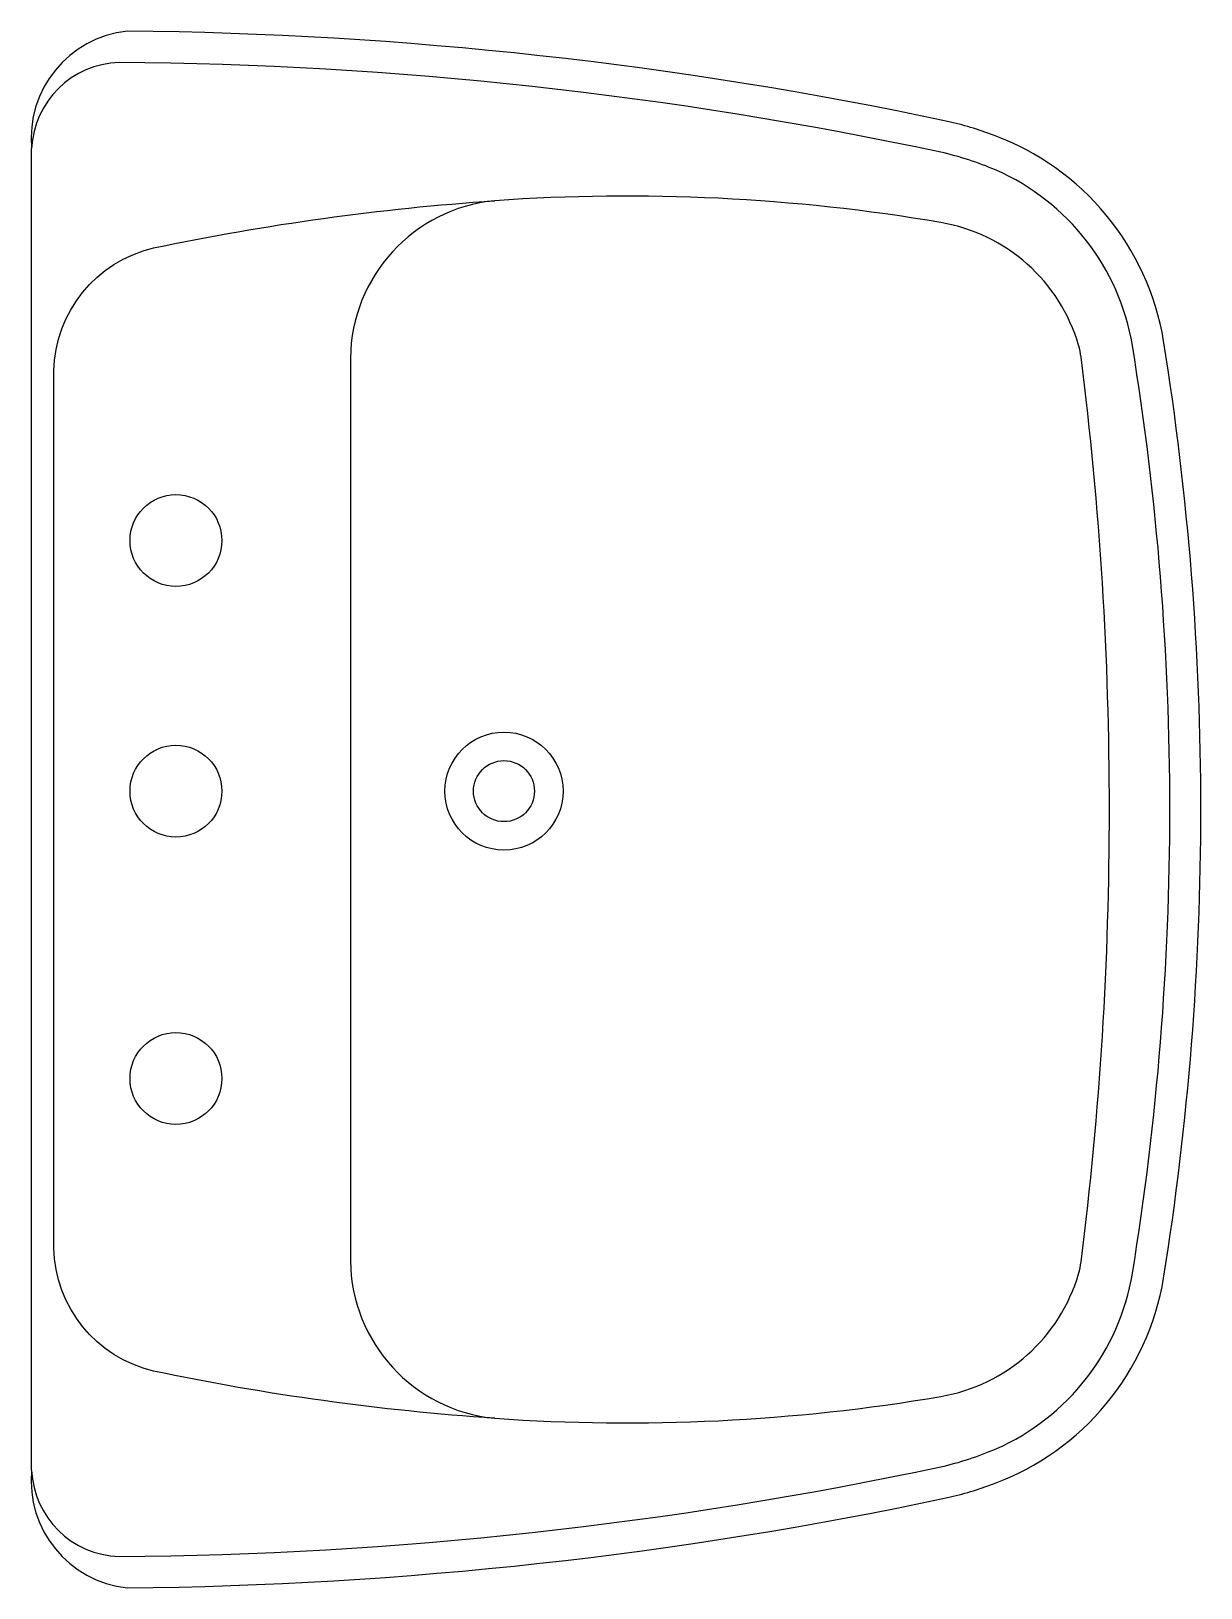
# Model space of a CAD drawing. Header units: millimetres. Extents: x -2918.368 to -2917.922, y 2953.379 to 2953.973.
import ezdxf

# ---------------------------------------------------------------- set-up
doc = ezdxf.new("R2010")
doc.units = ezdxf.units.MM
doc.header["$LTSCALE"] = 10
doc.layers.add('banheiro_louças', color=2, linetype='Continuous')

msp = doc.modelspace()

# ---------------------------------------------------------------- linework, layer by layer
at = {"layer": 'banheiro_louças'}
msp.add_line((-2918.36804, 2953.42416), (-2918.36804, 2953.92789), dxfattribs=at)
for points in [[(-2917.93665, 2953.8546, 0.269359), (-2918.00154, 2953.93302, 0.03482), (-2918.01904, 2953.93826, 0.050169), (-2918.33154, 2953.97265, 0.411609), (-2918.36804, 2953.92789)], [(-2918.19154, 2953.44402, -0.035069), (-2918.32154, 2953.46202, -0.343125), (-2918.35954, 2953.50902), (-2918.35954, 2953.68302), (-2918.35954, 2953.84302, -0.343125), (-2918.32154, 2953.89002, -0.035069), (-2918.19154, 2953.90802)], [(-2918.36804, 2953.42416, 0.411609), (-2918.33154, 2953.3794, 0.050169), (-2918.01904, 2953.41379, 0.03482), (-2918.00154, 2953.41902, 0.269359), (-2917.93665, 2953.49745, 0.079469), (-2917.93665, 2953.8546, 0.269359)]]:
    msp.add_lwpolyline(points, format="xyb", dxfattribs=at)
at = {"layer": 'banheiro_louças', "color": 1}
msp.add_lwpolyline([(-2918.36804, 2953.42416, 0.391636), (-2918.33472, 2953.39137, 0.05065), (-2918.02161, 2953.42551, 0.046576), (-2918.00052, 2953.43238, 0.252091), (-2917.94852, 2953.49923, 0.080492), (-2917.94852, 2953.85282, 0.252091), (-2918.00052, 2953.91967, 0.046576), (-2918.02161, 2953.92654, 0.05065), (-2918.33472, 2953.96068, 0.391636), (-2918.36804, 2953.92789, 0.022867)], format="xyb", dxfattribs=at)
at = {"layer": 'banheiro_louças'}
msp.add_lwpolyline([(-2917.96811, 2953.84844, 0.038545), (-2917.96906, 2953.85296, 0.286674), (-2918.02154, 2953.89972, 0.05967), (-2918.19154, 2953.90802, 0.383108), (-2918.24654, 2953.84802), (-2918.24654, 2953.68302), (-2918.24654, 2953.50402, 0.383108), (-2918.19154, 2953.44402, 0.05967), (-2918.02154, 2953.45233, 0.286674), (-2917.96906, 2953.49909, 0.038545), (-2917.96811, 2953.50361, 0.062705)], format="xyb", close=True, dxfattribs=at)
for centre in [(-2918.31304, 2953.77852), (-2918.31304, 2953.68302), (-2918.31304, 2953.57352)]:
    msp.add_circle(centre, 0.0175, dxfattribs=at)
at = {"layer": 'banheiro_louças', "color": 1}
for radius in [0.0225, 0.01162]:
    msp.add_circle((-2918.18804, 2953.68302), radius, dxfattribs=at)

doc.saveas('drawing.dxf')
